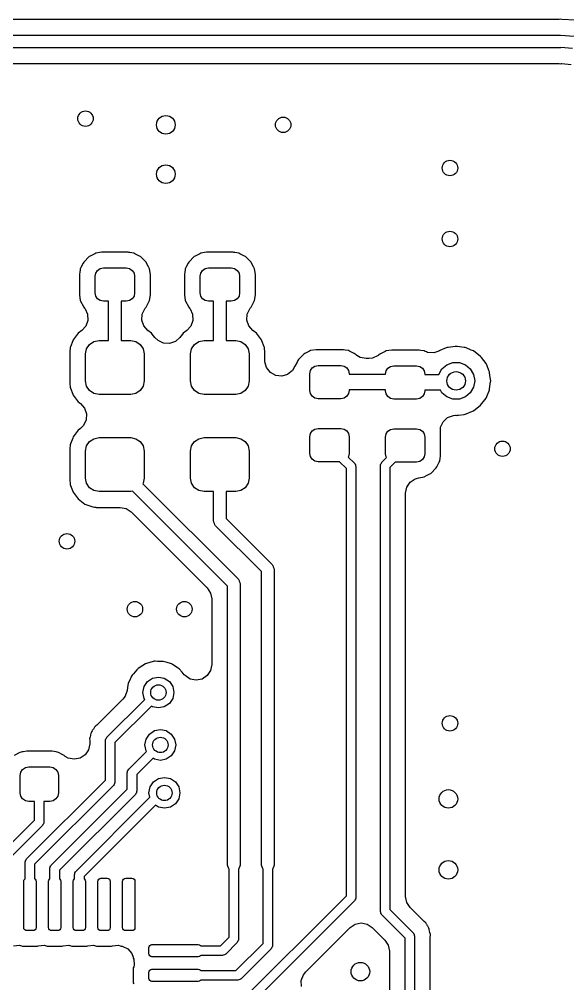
# Model space of a CAD drawing. Extents: x 0.99 to 4.24, y -7.27 to -4.02.
# Drawn here: x 2.269 to 2.618, y -6.406 to -5.791 of the extents above; entities that cross this region are included whole.
import ezdxf

# ---------------------------------------------------------------- set-up
doc = ezdxf.new("R2010")
doc.units = 0
doc.header["$MEASUREMENT"] = 0
doc.layers.add('BLACK', color=7, linetype='CONTINUOUS')

msp = doc.modelspace()

# ---------------------------------------------------------------- linework, layer by layer
at = {"layer": 'BLACK', "linetype": 'CONTINUOUS'}
for p, q in [((2.61178, -5.7911), (2.14419, -5.7911)), ((2.61245, -5.79105), (2.61178, -5.7911)), ((2.6129, -5.79105), (2.61245, -5.79105)), ((2.61367, -5.79092), (2.6129, -5.79105)), ((2.61377, -5.79094), (2.61367, -5.79092)), ((2.6147, -5.791), (2.61377, -5.79094)), ((2.62342, -5.79157), (2.6147, -5.791)), ((2.6147, -5.791), (2.6147, -5.791)), ((2.032, -5.80112), (2.61367, -5.80112)), ((2.61367, -5.80112), (2.62242, -5.80169)), ((2.61367, -5.80912), (2.032, -5.80912)), ((2.614, -5.80901), (2.61367, -5.80912)), ((2.62139, -5.8095), (2.614, -5.80901)), ((2.03388, -5.81914), (2.61178, -5.81914)), ((2.61178, -5.81914), (2.61245, -5.81919)), ((2.61245, -5.81919), (2.6129, -5.81919)), ((2.6129, -5.81919), (2.61367, -5.81931)), ((2.61367, -5.81931), (2.61435, -5.81921)), ((2.61435, -5.81921), (2.61472, -5.81922)), ((2.61472, -5.81922), (2.62055, -5.81968)), ((2.31332, -5.94236), (2.30988, -5.9458)), ((2.31401, -5.942), (2.31332, -5.94236)), ((2.31694, -5.94051), (2.31401, -5.942)), ((2.31401, -5.942), (2.31401, -5.942)), ((2.31764, -5.94016), (2.31694, -5.94051)), ((2.32123, -5.93959), (2.31764, -5.94016)), ((2.32972, -5.93959), (2.32123, -5.93959)), ((2.33782, -5.93959), (2.32972, -5.93959)), ((2.33821, -5.93959), (2.33782, -5.93959)), ((2.3386, -5.93965), (2.33821, -5.93959)), ((2.33936, -5.93977), (2.3386, -5.93965)), ((2.3386, -5.93965), (2.3386, -5.93965)), ((2.34181, -5.94016), (2.33936, -5.93977)), ((2.3425, -5.94051), (2.34181, -5.94016)), ((2.34544, -5.942), (2.3425, -5.94051)), ((2.3425, -5.94051), (2.3425, -5.94051)), ((2.34613, -5.94236), (2.34544, -5.942)), ((2.34544, -5.942), (2.34544, -5.942)), ((2.34957, -5.9458), (2.34613, -5.94236)), ((2.38024, -5.94236), (2.37681, -5.9458)), ((2.38094, -5.942), (2.38024, -5.94236)), ((2.38387, -5.94051), (2.38094, -5.942)), ((2.38094, -5.942), (2.38094, -5.942)), ((2.38457, -5.94016), (2.38387, -5.94051)), ((2.38816, -5.93959), (2.38457, -5.94016)), ((2.39665, -5.93959), (2.38816, -5.93959)), ((2.40475, -5.93959), (2.39665, -5.93959)), ((2.40514, -5.93959), (2.40475, -5.93959)), ((2.40553, -5.93965), (2.40514, -5.93959)), ((2.40629, -5.93977), (2.40553, -5.93965)), ((2.40553, -5.93965), (2.40553, -5.93965)), ((2.40873, -5.94016), (2.40629, -5.93977)), ((2.40943, -5.94051), (2.40873, -5.94016)), ((2.41236, -5.942), (2.40943, -5.94051)), ((2.40943, -5.94051), (2.40943, -5.94051)), ((2.41306, -5.94236), (2.41236, -5.942)), ((2.41236, -5.942), (2.41236, -5.942)), ((2.4165, -5.9458), (2.41306, -5.94236)), ((2.30768, -5.95012), (2.30755, -5.9509)), ((2.30808, -5.94934), (2.30768, -5.95012)), ((2.30952, -5.94649), (2.30808, -5.94934)), ((2.30988, -5.9458), (2.30952, -5.94649)), ((2.30952, -5.94649), (2.30952, -5.94649)), ((2.31868, -5.95116), (2.32041, -5.95001)), ((2.32041, -5.95001), (2.32244, -5.94961)), ((2.32244, -5.94961), (2.33701, -5.94961)), ((2.33701, -5.94961), (2.33904, -5.95001)), ((2.33904, -5.95001), (2.34077, -5.95116)), ((2.34992, -5.94649), (2.34957, -5.9458)), ((2.3511, -5.9488), (2.34992, -5.94649)), ((2.34992, -5.94649), (2.34992, -5.94649)), ((2.35177, -5.95012), (2.3511, -5.9488)), ((2.35234, -5.95371), (2.35177, -5.95012)), ((2.3746, -5.95012), (2.37448, -5.9509)), ((2.37501, -5.94934), (2.3746, -5.95012)), ((2.37645, -5.94649), (2.37501, -5.94934)), ((2.37681, -5.9458), (2.37645, -5.94649)), ((2.37645, -5.94649), (2.37645, -5.94649)), ((2.38561, -5.95116), (2.38734, -5.95001)), ((2.38734, -5.95001), (2.38937, -5.94961)), ((2.38937, -5.94961), (2.40394, -5.94961)), ((2.40394, -5.94961), (2.40597, -5.95001)), ((2.40597, -5.95001), (2.4077, -5.95116)), ((2.41685, -5.94649), (2.4165, -5.9458)), ((2.41803, -5.9488), (2.41685, -5.94649)), ((2.41685, -5.94649), (2.41685, -5.94649)), ((2.4187, -5.95012), (2.41803, -5.9488)), ((2.41927, -5.95371), (2.4187, -5.95012)), ((2.30735, -5.95217), (2.30711, -5.95371)), ((2.30711, -5.95371), (2.30711, -5.96676)), ((2.30755, -5.9509), (2.30735, -5.95217)), ((2.31713, -5.95492), (2.31753, -5.95289)), ((2.31713, -5.96555), (2.31713, -5.95492)), ((2.31753, -5.95289), (2.31868, -5.95116)), ((2.34077, -5.95116), (2.34192, -5.95289)), ((2.34192, -5.95289), (2.34232, -5.95492)), ((2.34232, -5.95492), (2.34232, -5.96555)), ((2.35234, -5.96676), (2.35234, -5.95371)), ((2.37428, -5.95217), (2.37404, -5.95371)), ((2.37404, -5.95371), (2.37404, -5.96676)), ((2.37448, -5.9509), (2.37428, -5.95217)), ((2.38406, -5.95492), (2.38446, -5.95289)), ((2.38406, -5.96555), (2.38406, -5.95492)), ((2.38446, -5.95289), (2.38561, -5.95116)), ((2.4077, -5.95116), (2.40885, -5.95289)), ((2.40885, -5.95289), (2.40925, -5.95492)), ((2.40925, -5.95492), (2.40925, -5.96555)), ((2.41927, -5.96676), (2.41927, -5.95371)), ((2.30711, -5.96676), (2.30768, -5.97035)), ((2.31753, -5.96759), (2.31713, -5.96555)), ((2.31868, -5.96931), (2.31753, -5.96759)), ((2.32041, -5.97046), (2.31868, -5.96931)), ((2.34077, -5.96931), (2.33904, -5.97046)), ((2.34192, -5.96759), (2.34077, -5.96931)), ((2.34232, -5.96555), (2.34192, -5.96759)), ((2.35177, -5.97035), (2.35234, -5.96676)), ((2.37404, -5.96676), (2.3746, -5.97035)), ((2.38446, -5.96759), (2.38406, -5.96555)), ((2.38561, -5.96931), (2.38446, -5.96759)), ((2.38734, -5.97046), (2.38561, -5.96931)), ((2.4077, -5.96931), (2.40597, -5.97046)), ((2.40885, -5.96759), (2.4077, -5.96931)), ((2.40925, -5.96555), (2.40885, -5.96759)), ((2.4187, -5.97035), (2.41927, -5.96676)), ((2.30768, -5.97035), (2.30988, -5.97468)), ((2.30988, -5.97468), (2.31043, -5.97523)), ((2.31043, -5.97523), (2.31071, -5.97562)), ((2.32244, -5.97087), (2.32041, -5.97046)), ((2.32572, -5.97087), (2.32244, -5.97087)), ((2.32572, -5.99587), (2.32572, -5.97087)), ((2.33701, -5.97087), (2.33372, -5.97087)), ((2.33372, -5.97087), (2.33372, -5.99587)), ((2.33904, -5.97046), (2.33701, -5.97087)), ((2.34873, -5.97562), (2.34901, -5.97523)), ((2.34901, -5.97523), (2.34957, -5.97468)), ((2.34957, -5.97468), (2.35177, -5.97035)), ((2.3746, -5.97035), (2.37681, -5.97468)), ((2.37681, -5.97468), (2.37736, -5.97523)), ((2.37736, -5.97523), (2.37764, -5.97562)), ((2.38937, -5.97087), (2.38734, -5.97046)), ((2.39265, -5.97087), (2.38937, -5.97087)), ((2.39265, -5.99587), (2.39265, -5.97087)), ((2.40394, -5.97087), (2.40065, -5.97087)), ((2.40065, -5.97087), (2.40065, -5.99587)), ((2.40597, -5.97046), (2.40394, -5.97087)), ((2.41566, -5.97562), (2.41594, -5.97523)), ((2.41594, -5.97523), (2.4165, -5.97468)), ((2.4165, -5.97468), (2.4187, -5.97035)), ((2.31071, -5.97562), (2.31234, -5.97915)), ((2.31234, -5.97915), (2.31249, -5.98303)), ((2.34693, -5.98288), (2.34714, -5.979)), ((2.34714, -5.979), (2.34873, -5.97562)), ((2.37764, -5.97562), (2.37927, -5.97915)), ((2.37927, -5.97915), (2.37942, -5.98303)), ((2.41386, -5.98288), (2.41407, -5.979)), ((2.41407, -5.979), (2.41566, -5.97562)), ((2.31115, -5.98668), (2.30863, -5.98944)), ((2.31249, -5.98303), (2.31115, -5.98668)), ((2.34822, -5.98655), (2.34693, -5.98288)), ((2.35082, -5.98944), (2.34822, -5.98655)), ((2.37808, -5.98668), (2.37556, -5.98944)), ((2.37942, -5.98303), (2.37808, -5.98668)), ((2.41515, -5.98655), (2.41386, -5.98288)), ((2.41775, -5.98944), (2.41515, -5.98655)), ((2.30633, -5.99117), (2.30312, -5.99544)), ((2.30863, -5.98944), (2.30633, -5.99117)), ((2.35312, -5.99117), (2.35082, -5.98944)), ((2.35355, -5.99174), (2.35312, -5.99117)), ((2.35522, -5.99396), (2.35355, -5.99174)), ((2.35355, -5.99174), (2.35355, -5.99174)), ((2.37283, -5.99174), (2.37116, -5.99396)), ((2.37325, -5.99117), (2.37283, -5.99174)), ((2.37283, -5.99174), (2.37283, -5.99174)), ((2.37556, -5.98944), (2.37325, -5.99117)), ((2.42005, -5.99117), (2.41775, -5.98944)), ((2.42325, -5.99544), (2.42005, -5.99117)), ((2.30147, -5.99985), (2.30125, -6.00044)), ((2.30288, -5.9961), (2.30147, -5.99985)), ((2.30312, -5.99544), (2.30288, -5.9961)), ((2.30288, -5.9961), (2.30288, -5.9961)), ((2.31168, -6.00118), (2.31355, -5.99839)), ((2.31355, -5.99839), (2.31634, -5.99652)), ((2.31634, -5.99652), (2.31964, -5.99587)), ((2.31964, -5.99587), (2.32572, -5.99587)), ((2.33372, -5.99587), (2.33981, -5.99587)), ((2.33981, -5.99587), (2.34311, -5.99652)), ((2.34311, -5.99652), (2.3459, -5.99839)), ((2.3459, -5.99839), (2.34777, -6.00118)), ((2.35722, -5.99596), (2.35522, -5.99396)), ((2.36072, -5.99764), (2.35722, -5.99596)), ((2.3646, -5.99785), (2.36072, -5.99764)), ((2.36827, -5.99656), (2.3646, -5.99785)), ((2.37116, -5.99396), (2.36827, -5.99656)), ((2.37861, -6.00118), (2.38048, -5.99839)), ((2.38048, -5.99839), (2.38327, -5.99652)), ((2.38327, -5.99652), (2.38656, -5.99587)), ((2.38656, -5.99587), (2.39265, -5.99587)), ((2.40065, -5.99587), (2.40674, -5.99587)), ((2.40674, -5.99587), (2.41004, -5.99652)), ((2.41004, -5.99652), (2.41283, -5.99839)), ((2.41283, -5.99839), (2.4147, -6.00118)), ((2.4235, -5.9961), (2.42325, -5.99544)), ((2.42491, -5.99985), (2.4235, -5.9961)), ((2.4235, -5.9961), (2.4235, -5.9961)), ((2.42513, -6.00044), (2.42491, -5.99985)), ((2.42491, -5.99985), (2.42491, -5.99985)), ((2.5466, -5.99972), (2.54219, -6.0003)), ((2.54724, -5.99963), (2.5466, -5.99972)), ((2.54789, -5.99972), (2.54724, -5.99963)), ((2.5523, -6.0003), (2.54789, -5.99972)), ((2.30104, -6.00236), (2.301, -6.00271)), ((2.301, -6.00271), (2.301, -6.02347)), ((2.30118, -6.0011), (2.30104, -6.00236)), ((2.30125, -6.00044), (2.30118, -6.0011)), ((2.31102, -6.00448), (2.31168, -6.00118)), ((2.31102, -6.0217), (2.31102, -6.00448)), ((2.34777, -6.00118), (2.34843, -6.00448)), ((2.34843, -6.00448), (2.34843, -6.0217)), ((2.37795, -6.00448), (2.37861, -6.00118)), ((2.37795, -6.0217), (2.37795, -6.00448)), ((2.4147, -6.00118), (2.41535, -6.00448)), ((2.41535, -6.00448), (2.41535, -6.0217)), ((2.42519, -6.00106), (2.42513, -6.00044)), ((2.4252, -6.0011), (2.42519, -6.00106)), ((2.42519, -6.00106), (2.42519, -6.00106)), ((2.42537, -6.00271), (2.4252, -6.0011)), ((2.42537, -6.00866), (2.42537, -6.00271)), ((2.45013, -6.00457), (2.44669, -6.008)), ((2.45082, -6.00421), (2.45013, -6.00457)), ((2.45376, -6.00272), (2.45082, -6.00421)), ((2.45082, -6.00421), (2.45082, -6.00421)), ((2.45445, -6.00236), (2.45376, -6.00272)), ((2.45805, -6.00179), (2.45445, -6.00236)), ((2.46653, -6.00179), (2.45805, -6.00179)), ((2.47463, -6.00179), (2.46653, -6.00179)), ((2.47503, -6.00179), (2.47463, -6.00179)), ((2.47541, -6.00185), (2.47503, -6.00179)), ((2.47641, -6.00201), (2.47541, -6.00185)), ((2.47541, -6.00185), (2.47541, -6.00185)), ((2.47862, -6.00236), (2.47641, -6.00201)), ((2.47932, -6.00272), (2.47862, -6.00236)), ((2.48225, -6.00421), (2.47932, -6.00272)), ((2.47932, -6.00272), (2.47932, -6.00272)), ((2.48294, -6.00457), (2.48225, -6.00421)), ((2.48225, -6.00421), (2.48225, -6.00421)), ((2.4835, -6.00512), (2.48294, -6.00457)), ((2.48405, -6.00552), (2.4835, -6.00512)), ((2.48609, -6.00666), (2.48405, -6.00552)), ((2.49752, -6.00552), (2.49399, -6.00715)), ((2.4978, -6.00532), (2.49752, -6.00552)), ((2.49835, -6.00476), (2.4978, -6.00532)), ((2.49905, -6.00441), (2.49835, -6.00476)), ((2.50198, -6.00291), (2.49905, -6.00441)), ((2.49905, -6.00441), (2.49905, -6.00441)), ((2.50268, -6.00256), (2.50198, -6.00291)), ((2.50627, -6.00199), (2.50268, -6.00256)), ((2.51476, -6.00199), (2.50627, -6.00199)), ((2.52286, -6.00199), (2.51476, -6.00199)), ((2.52325, -6.00199), (2.52286, -6.00199)), ((2.52364, -6.00205), (2.52325, -6.00199)), ((2.52483, -6.00224), (2.52364, -6.00205)), ((2.52364, -6.00205), (2.52364, -6.00205)), ((2.52684, -6.00256), (2.52483, -6.00224)), ((2.52754, -6.00291), (2.52684, -6.00256)), ((2.52829, -6.00316), (2.52754, -6.00291)), ((2.52907, -6.00345), (2.52829, -6.00315)), ((2.52829, -6.00315), (2.52829, -6.00316)), ((2.53295, -6.0037), (2.52907, -6.00345)), ((2.53623, -6.00259), (2.53295, -6.0037)), ((2.53684, -6.00233), (2.53623, -6.00258)), ((2.53623, -6.00258), (2.53623, -6.00259)), ((2.54094, -6.00063), (2.53684, -6.00233)), ((2.53684, -6.00233), (2.53684, -6.00233)), ((2.54155, -6.00038), (2.54094, -6.00063)), ((2.54094, -6.00063), (2.54094, -6.00063)), ((2.54219, -6.0003), (2.54155, -6.00038)), ((2.54219, -6.0003), (2.54219, -6.0003)), ((2.55294, -6.00038), (2.5523, -6.0003)), ((2.5523, -6.0003), (2.5523, -6.0003)), ((2.55355, -6.00063), (2.55294, -6.00038)), ((2.55681, -6.00199), (2.55355, -6.00063)), ((2.55355, -6.00063), (2.55355, -6.00063)), ((2.55825, -6.00258), (2.55681, -6.00199)), ((2.56281, -6.00608), (2.55825, -6.00258)), ((2.56321, -6.0066), (2.56281, -6.00608)), ((2.4254, -6.00944), (2.42537, -6.00866)), ((2.42646, -6.01318), (2.4254, -6.00944)), ((2.44448, -6.01232), (2.44291, -6.01513)), ((2.44449, -6.01233), (2.44448, -6.01232)), ((2.44582, -6.00972), (2.44449, -6.01233)), ((2.44634, -6.0087), (2.44582, -6.00972)), ((2.44669, -6.008), (2.44634, -6.0087)), ((2.44634, -6.0087), (2.44634, -6.0087)), ((2.45549, -6.01337), (2.45722, -6.01222)), ((2.45722, -6.01222), (2.45925, -6.01181)), ((2.45925, -6.01181), (2.47382, -6.01181)), ((2.47382, -6.01181), (2.47585, -6.01222)), ((2.47585, -6.01222), (2.47758, -6.01337)), ((2.4899, -6.00742), (2.48609, -6.00666)), ((2.49167, -6.00742), (2.4899, -6.00742)), ((2.49399, -6.00715), (2.49167, -6.00742)), ((2.50545, -6.01241), (2.50748, -6.01201)), ((2.50748, -6.01201), (2.52205, -6.01201)), ((2.52205, -6.01201), (2.52408, -6.01241)), ((2.5382, -6.01406), (2.54134, -6.01142)), ((2.54134, -6.01142), (2.54519, -6.01002)), ((2.54519, -6.01002), (2.5493, -6.01002)), ((2.5493, -6.01002), (2.55315, -6.01142)), ((2.55315, -6.01142), (2.55629, -6.01406)), ((2.56335, -6.00678), (2.56321, -6.0066)), ((2.56631, -6.01064), (2.56335, -6.00678)), ((2.56692, -6.01212), (2.56631, -6.01064)), ((2.56817, -6.01513), (2.56692, -6.01212)), ((2.42887, -6.01623), (2.42646, -6.01318)), ((2.43226, -6.01813), (2.42887, -6.01623)), ((2.43612, -6.01859), (2.43226, -6.01813)), ((2.43986, -6.01753), (2.43612, -6.01859)), ((2.44291, -6.01513), (2.43986, -6.01753)), ((2.45394, -6.01713), (2.45434, -6.01509)), ((2.45394, -6.02776), (2.45394, -6.01713)), ((2.45434, -6.01509), (2.45549, -6.01337)), ((2.47758, -6.01337), (2.47873, -6.01509)), ((2.47873, -6.01509), (2.47913, -6.01713)), ((2.47913, -6.01713), (2.47913, -6.01744)), ((2.47913, -6.01744), (2.50217, -6.01744)), ((2.50217, -6.01732), (2.50257, -6.01529)), ((2.50217, -6.01744), (2.50217, -6.01732)), ((2.50257, -6.01529), (2.50372, -6.01356)), ((2.50372, -6.01356), (2.50545, -6.01241)), ((2.52408, -6.01241), (2.52581, -6.01356)), ((2.52581, -6.01356), (2.52696, -6.01529)), ((2.52696, -6.01529), (2.52736, -6.01732)), ((2.52736, -6.01732), (2.52736, -6.01764)), ((2.52736, -6.01764), (2.53614, -6.01764)), ((2.53614, -6.01764), (2.53615, -6.01761)), ((2.53615, -6.01761), (2.5382, -6.01406)), ((2.55629, -6.01406), (2.55834, -6.01761)), ((2.55834, -6.01761), (2.55906, -6.02165)), ((2.56851, -6.01595), (2.56817, -6.01513)), ((2.5686, -6.0166), (2.56851, -6.01595)), ((2.56897, -6.01943), (2.5686, -6.0166)), ((2.5686, -6.0166), (2.5686, -6.0166)), ((2.301, -6.02347), (2.30125, -6.02574)), ((2.31168, -6.025), (2.31102, -6.0217)), ((2.34843, -6.0217), (2.34777, -6.025)), ((2.37861, -6.025), (2.37795, -6.0217)), ((2.41535, -6.0217), (2.4147, -6.025)), ((2.55906, -6.02165), (2.55834, -6.02569)), ((2.56861, -6.02662), (2.56918, -6.0223)), ((2.56926, -6.02165), (2.56897, -6.01943)), ((2.56918, -6.0223), (2.56926, -6.02165)), ((2.30125, -6.02574), (2.30147, -6.02633)), ((2.30147, -6.02633), (2.30147, -6.02633)), ((2.30147, -6.02633), (2.30288, -6.03008)), ((2.30288, -6.03008), (2.30312, -6.03074)), ((2.30312, -6.03074), (2.30633, -6.03501)), ((2.31355, -6.02779), (2.31168, -6.025)), ((2.31634, -6.02966), (2.31355, -6.02779)), ((2.31964, -6.03031), (2.31634, -6.02966)), ((2.33981, -6.03031), (2.31964, -6.03031)), ((2.34311, -6.02966), (2.33981, -6.03031)), ((2.3459, -6.02779), (2.34311, -6.02966)), ((2.34777, -6.025), (2.3459, -6.02779)), ((2.38048, -6.02779), (2.37861, -6.025)), ((2.38327, -6.02966), (2.38048, -6.02779)), ((2.38656, -6.03031), (2.38327, -6.02966)), ((2.40674, -6.03031), (2.38656, -6.03031)), ((2.41004, -6.02966), (2.40674, -6.03031)), ((2.41283, -6.02779), (2.41004, -6.02966)), ((2.4147, -6.025), (2.41283, -6.02779)), ((2.45434, -6.02979), (2.45394, -6.02776)), ((2.45549, -6.03151), (2.45434, -6.02979)), ((2.47873, -6.02979), (2.47758, -6.03151)), ((2.47913, -6.02776), (2.47873, -6.02979)), ((2.50217, -6.02744), (2.47913, -6.02744)), ((2.47913, -6.02744), (2.47913, -6.02776)), ((2.50217, -6.02795), (2.50217, -6.02744)), ((2.50257, -6.02999), (2.50217, -6.02795)), ((2.50372, -6.03171), (2.50257, -6.02999)), ((2.52696, -6.02999), (2.52581, -6.03171)), ((2.52736, -6.02795), (2.52696, -6.02999)), ((2.53727, -6.02764), (2.52736, -6.02764)), ((2.52736, -6.02764), (2.52736, -6.02795)), ((2.5382, -6.02925), (2.53727, -6.02764)), ((2.54134, -6.03188), (2.5382, -6.02925)), ((2.55629, -6.02925), (2.55315, -6.03188)), ((2.55834, -6.02569), (2.55629, -6.02925)), ((2.56631, -6.03266), (2.56722, -6.03047)), ((2.56722, -6.03047), (2.56826, -6.02796)), ((2.56826, -6.02796), (2.56851, -6.02735)), ((2.56826, -6.02796), (2.56826, -6.02796)), ((2.56851, -6.02735), (2.56861, -6.02662)), ((2.30633, -6.03501), (2.30689, -6.03544)), ((2.30689, -6.03544), (2.30781, -6.03612)), ((2.30781, -6.03612), (2.3104, -6.03902)), ((2.45722, -6.03267), (2.45549, -6.03151)), ((2.45925, -6.03307), (2.45722, -6.03267)), ((2.47382, -6.03307), (2.45925, -6.03307)), ((2.47585, -6.03267), (2.47382, -6.03307)), ((2.47758, -6.03151), (2.47585, -6.03267)), ((2.50545, -6.03286), (2.50372, -6.03171)), ((2.50748, -6.03327), (2.50545, -6.03286)), ((2.52205, -6.03327), (2.50748, -6.03327)), ((2.52408, -6.03286), (2.52205, -6.03327)), ((2.52581, -6.03171), (2.52408, -6.03286)), ((2.54519, -6.03329), (2.54134, -6.03188)), ((2.5493, -6.03329), (2.54519, -6.03329)), ((2.55315, -6.03188), (2.5493, -6.03329)), ((2.56281, -6.03722), (2.56631, -6.03266)), ((2.3104, -6.03902), (2.31169, -6.04268)), ((2.31169, -6.04268), (2.31148, -6.04656)), ((2.54868, -6.04348), (2.5523, -6.04301)), ((2.5523, -6.04301), (2.55294, -6.04292)), ((2.5523, -6.04301), (2.5523, -6.04301)), ((2.55294, -6.04292), (2.55355, -6.04267)), ((2.55355, -6.04267), (2.55765, -6.04097)), ((2.55355, -6.04267), (2.55355, -6.04267)), ((2.55765, -6.04097), (2.55825, -6.04072)), ((2.55825, -6.04072), (2.56281, -6.03722)), ((2.31148, -6.04656), (2.3098, -6.05007)), ((2.53735, -6.05122), (2.53898, -6.04769)), ((2.53898, -6.04769), (2.54183, -6.04506)), ((2.54183, -6.04506), (2.54548, -6.04371)), ((2.54548, -6.04371), (2.54676, -6.04361)), ((2.54676, -6.04361), (2.54724, -6.04367)), ((2.54724, -6.04367), (2.54789, -6.04359)), ((2.54789, -6.04359), (2.54797, -6.04358)), ((2.54797, -6.04358), (2.54868, -6.04348)), ((2.30633, -6.05318), (2.30312, -6.05745)), ((2.30781, -6.05207), (2.30633, -6.05318)), ((2.3098, -6.05007), (2.30781, -6.05207)), ((2.45394, -6.05728), (2.45434, -6.05525)), ((2.45434, -6.05525), (2.45549, -6.05353)), ((2.45549, -6.05353), (2.45722, -6.05237)), ((2.45722, -6.05237), (2.45925, -6.05197)), ((2.45925, -6.05197), (2.47382, -6.05197)), ((2.47382, -6.05197), (2.47585, -6.05237)), ((2.47585, -6.05237), (2.47758, -6.05353)), ((2.47758, -6.05353), (2.47873, -6.05525)), ((2.47873, -6.05525), (2.47913, -6.05728)), ((2.50217, -6.05748), (2.50257, -6.05545)), ((2.50257, -6.05545), (2.50372, -6.05372)), ((2.50372, -6.05372), (2.50545, -6.05257)), ((2.50545, -6.05257), (2.50748, -6.05217)), ((2.50748, -6.05217), (2.52205, -6.05217)), ((2.52205, -6.05217), (2.52408, -6.05257)), ((2.52408, -6.05257), (2.52581, -6.05372)), ((2.52581, -6.05372), (2.52696, -6.05545)), ((2.52696, -6.05545), (2.52736, -6.05748)), ((2.5372, -6.05511), (2.53735, -6.05122)), ((2.53732, -6.05589), (2.5372, -6.05511)), ((2.30288, -6.05811), (2.30147, -6.06186)), ((2.30312, -6.05745), (2.30288, -6.05811)), ((2.30288, -6.05811), (2.30288, -6.05811)), ((2.31168, -6.06319), (2.31355, -6.0604)), ((2.31355, -6.0604), (2.31634, -6.05853)), ((2.31634, -6.05853), (2.31964, -6.05787)), ((2.31964, -6.05787), (2.33981, -6.05787)), ((2.33981, -6.05787), (2.34311, -6.05853)), ((2.34311, -6.05853), (2.3459, -6.0604)), ((2.3459, -6.0604), (2.34777, -6.06319)), ((2.37861, -6.06319), (2.38048, -6.0604)), ((2.38048, -6.0604), (2.38327, -6.05853)), ((2.38327, -6.05853), (2.38656, -6.05787)), ((2.38656, -6.05787), (2.40674, -6.05787)), ((2.40674, -6.05787), (2.41004, -6.05853)), ((2.41004, -6.05853), (2.41283, -6.0604)), ((2.41283, -6.0604), (2.4147, -6.06319)), ((2.45394, -6.06791), (2.45394, -6.05728)), ((2.47913, -6.05728), (2.47913, -6.06791)), ((2.50217, -6.06811), (2.50217, -6.05748)), ((2.52736, -6.05748), (2.52736, -6.06811)), ((2.53738, -6.05627), (2.53732, -6.05589)), ((2.53732, -6.05589), (2.53732, -6.05589)), ((2.53738, -6.06932), (2.53738, -6.05627)), ((2.30104, -6.06436), (2.301, -6.06472)), ((2.301, -6.06472), (2.301, -6.08547)), ((2.30118, -6.06306), (2.30104, -6.06436)), ((2.30125, -6.06244), (2.30118, -6.06306)), ((2.30118, -6.06306), (2.30118, -6.06306)), ((2.30147, -6.06186), (2.30125, -6.06244)), ((2.31102, -6.06649), (2.31168, -6.06319)), ((2.31102, -6.08371), (2.31102, -6.06649)), ((2.34777, -6.06319), (2.34843, -6.06649)), ((2.34843, -6.06649), (2.34843, -6.08371)), ((2.37795, -6.06649), (2.37861, -6.06319)), ((2.37795, -6.08371), (2.37795, -6.06649)), ((2.4147, -6.06319), (2.41535, -6.06649)), ((2.41535, -6.06649), (2.41535, -6.08371)), ((2.45434, -6.06995), (2.45394, -6.06791)), ((2.45549, -6.07167), (2.45434, -6.06995)), ((2.45722, -6.07282), (2.45549, -6.07167)), ((2.45925, -6.07323), (2.45722, -6.07282)), ((2.47292, -6.07323), (2.45925, -6.07323)), ((2.47731, -6.07762), (2.47292, -6.07323)), ((2.47873, -6.06995), (2.47849, -6.07031)), ((2.47849, -6.07031), (2.48244, -6.07426)), ((2.47913, -6.06791), (2.47873, -6.06995)), ((2.49957, -6.07406), (2.49985, -6.07347)), ((2.49985, -6.07347), (2.50281, -6.07051)), ((2.50257, -6.07014), (2.50217, -6.06811)), ((2.50281, -6.07051), (2.50257, -6.07014)), ((2.50838, -6.07343), (2.50497, -6.07683)), ((2.52205, -6.07343), (2.50838, -6.07343)), ((2.52408, -6.07302), (2.52205, -6.07343)), ((2.52581, -6.07187), (2.52408, -6.07302)), ((2.52696, -6.07014), (2.52581, -6.07187)), ((2.52736, -6.06811), (2.52696, -6.07014)), ((2.53496, -6.07654), (2.53646, -6.07361)), ((2.53646, -6.07361), (2.53681, -6.07291)), ((2.53646, -6.07361), (2.53646, -6.07361)), ((2.53681, -6.07291), (2.53711, -6.07103)), ((2.53711, -6.07103), (2.53732, -6.0697)), ((2.53732, -6.0697), (2.53738, -6.06932)), ((2.53732, -6.0697), (2.53732, -6.0697)), ((2.47731, -6.35014), (2.47731, -6.07762)), ((2.48244, -6.07426), (2.48254, -6.07441)), ((2.48254, -6.07441), (2.48261, -6.07445)), ((2.48261, -6.07445), (2.48266, -6.07457)), ((2.48266, -6.07457), (2.48303, -6.07511)), ((2.48303, -6.07511), (2.48309, -6.07576)), ((2.48309, -6.07576), (2.48331, -6.07638)), ((2.48331, -6.07638), (2.48331, -6.35138)), ((2.49897, -6.07559), (2.499, -6.07541)), ((2.49897, -6.36024), (2.49897, -6.07559)), ((2.49898, -6.07533), (2.49904, -6.07521)), ((2.499, -6.07541), (2.49898, -6.07533)), ((2.49904, -6.07521), (2.49915, -6.07456)), ((2.49915, -6.07456), (2.49957, -6.07406)), ((2.50497, -6.07683), (2.50497, -6.35899)), ((2.53117, -6.08067), (2.53461, -6.07724)), ((2.53461, -6.07724), (2.53496, -6.07654)), ((2.53496, -6.07654), (2.53496, -6.07654)), ((2.301, -6.08547), (2.30113, -6.08661)), ((2.31168, -6.08701), (2.31102, -6.08371)), ((2.34843, -6.08371), (2.34777, -6.08701)), ((2.37861, -6.08701), (2.37795, -6.08371)), ((2.41535, -6.08371), (2.4147, -6.08701)), ((2.51575, -6.08945), (2.51791, -6.08622)), ((2.51791, -6.08622), (2.52114, -6.08406)), ((2.52114, -6.08406), (2.52339, -6.08342)), ((2.52339, -6.08342), (2.52684, -6.08288)), ((2.52684, -6.08288), (2.52839, -6.08209)), ((2.52839, -6.08209), (2.53047, -6.08103)), ((2.53047, -6.08103), (2.53117, -6.08067)), ((2.53047, -6.08103), (2.53047, -6.08103)), ((2.30113, -6.08661), (2.30116, -6.0869)), ((2.30116, -6.0869), (2.30125, -6.08775)), ((2.30125, -6.08775), (2.30147, -6.08834)), ((2.30147, -6.08834), (2.30147, -6.08834)), ((2.30147, -6.08834), (2.3027, -6.09161)), ((2.3027, -6.09161), (2.30312, -6.09275)), ((2.31355, -6.0898), (2.31168, -6.08701)), ((2.31634, -6.09167), (2.31355, -6.0898)), ((2.31964, -6.09232), (2.31634, -6.09167)), ((2.33981, -6.09232), (2.31964, -6.09232)), ((2.34105, -6.09208), (2.33981, -6.09232)), ((2.40151, -6.15254), (2.34105, -6.09208)), ((2.34777, -6.08701), (2.34758, -6.08729)), ((2.34758, -6.08729), (2.40834, -6.14806)), ((2.38048, -6.0898), (2.37861, -6.08701)), ((2.38327, -6.09167), (2.38048, -6.0898)), ((2.38656, -6.09232), (2.38327, -6.09167)), ((2.39265, -6.09232), (2.38656, -6.09232)), ((2.39265, -6.11122), (2.39265, -6.09232)), ((2.40674, -6.09232), (2.40065, -6.09232)), ((2.40065, -6.09232), (2.40065, -6.10956)), ((2.41004, -6.09167), (2.40674, -6.09232)), ((2.41283, -6.0898), (2.41004, -6.09167)), ((2.4147, -6.08701), (2.41283, -6.0898)), ((2.51499, -6.09326), (2.51575, -6.08945)), ((2.30312, -6.09275), (2.30633, -6.09702)), ((2.30633, -6.09702), (2.3106, -6.10022)), ((2.51499, -6.35072), (2.51499, -6.09326)), ((2.3106, -6.10022), (2.31126, -6.10047)), ((2.31126, -6.10047), (2.31126, -6.10047)), ((2.31126, -6.10047), (2.31501, -6.10188)), ((2.31501, -6.10188), (2.31501, -6.10188)), ((2.31501, -6.10188), (2.31559, -6.1021)), ((2.31559, -6.1021), (2.31667, -6.10221)), ((2.31667, -6.10221), (2.3176, -6.10231)), ((2.3176, -6.10231), (2.3176, -6.10231)), ((2.3176, -6.10231), (2.31787, -6.10234)), ((2.31787, -6.10234), (2.31905, -6.10234)), ((2.31905, -6.10234), (2.33302, -6.10234)), ((2.33302, -6.10234), (2.33683, -6.1031)), ((2.33683, -6.1031), (2.34006, -6.10526)), ((2.34006, -6.10526), (2.38857, -6.15378)), ((2.40065, -6.10956), (2.42999, -6.1389)), ((2.39275, -6.11153), (2.39265, -6.11122)), ((2.3927, -6.11185), (2.39275, -6.11153)), ((2.39313, -6.11268), (2.3927, -6.11185)), ((2.39342, -6.11357), (2.39313, -6.11268)), ((2.39368, -6.11376), (2.39342, -6.11357)), ((2.39383, -6.11405), (2.39368, -6.11376)), ((2.42317, -6.14339), (2.39383, -6.11405)), ((2.42999, -6.1389), (2.43014, -6.13919)), ((2.43014, -6.13919), (2.4304, -6.13938)), ((2.4304, -6.13938), (2.43069, -6.14027)), ((2.43069, -6.14027), (2.43112, -6.14111)), ((2.43112, -6.14111), (2.43107, -6.14143)), ((2.43107, -6.14143), (2.43117, -6.14173)), ((2.42317, -6.33071), (2.42317, -6.14339)), ((2.43117, -6.14173), (2.43117, -6.33071)), ((2.38857, -6.15378), (2.39073, -6.15701)), ((2.40151, -6.33071), (2.40151, -6.15254)), ((2.40834, -6.14806), (2.40849, -6.14834)), ((2.40849, -6.14834), (2.40875, -6.14853)), ((2.40875, -6.14853), (2.40904, -6.14943)), ((2.40904, -6.14943), (2.40946, -6.15026)), ((2.40946, -6.15026), (2.40941, -6.15058)), ((2.40941, -6.15058), (2.40951, -6.15089)), ((2.40951, -6.15089), (2.40951, -6.33071)), ((2.39073, -6.15701), (2.39149, -6.16082)), ((2.39149, -6.16082), (2.39149, -6.2027)), ((2.34929, -6.20216), (2.34447, -6.20519)), ((2.34997, -6.20196), (2.34929, -6.20216)), ((2.35407, -6.20079), (2.34997, -6.20196)), ((2.34997, -6.20196), (2.34997, -6.20196)), ((2.35476, -6.20059), (2.35407, -6.20079)), ((2.35407, -6.20079), (2.35407, -6.20079)), ((2.35547, -6.2006), (2.35476, -6.20059)), ((2.35698, -6.20061), (2.35547, -6.2006)), ((2.36045, -6.20063), (2.35698, -6.20061)), ((2.36302, -6.2014), (2.36045, -6.20063)), ((2.36522, -6.20205), (2.36302, -6.2014)), ((2.3659, -6.20226), (2.36522, -6.20205)), ((2.36522, -6.20205), (2.36522, -6.20205)), ((2.36649, -6.20264), (2.3659, -6.20226)), ((2.37008, -6.20497), (2.36649, -6.20264)), ((2.39149, -6.2027), (2.39073, -6.20651)), ((2.34156, -6.20849), (2.34071, -6.20946)), ((2.3437, -6.20607), (2.34156, -6.20849)), ((2.34447, -6.20519), (2.3437, -6.20607)), ((2.37067, -6.20535), (2.37008, -6.20497)), ((2.37008, -6.20497), (2.37008, -6.20497)), ((2.37257, -6.20755), (2.37067, -6.20535)), ((2.37399, -6.2092), (2.37257, -6.20755)), ((2.37449, -6.20974), (2.37399, -6.2092)), ((2.39073, -6.20651), (2.38857, -6.20974)), ((2.33829, -6.21461), (2.33787, -6.2173)), ((2.33921, -6.21266), (2.33829, -6.21461)), ((2.34041, -6.2101), (2.33921, -6.21266)), ((2.34071, -6.20946), (2.34041, -6.2101)), ((2.34041, -6.2101), (2.34041, -6.2101)), ((2.34839, -6.21671), (2.35052, -6.21351)), ((2.35052, -6.21351), (2.35371, -6.21138)), ((2.35371, -6.21138), (2.35748, -6.21063)), ((2.35748, -6.21063), (2.36125, -6.21138)), ((2.36125, -6.21138), (2.36444, -6.21351)), ((2.36444, -6.21351), (2.36657, -6.21671)), ((2.37772, -6.2119), (2.37449, -6.20974)), ((2.38153, -6.21266), (2.37772, -6.2119)), ((2.38534, -6.2119), (2.38153, -6.21266)), ((2.38857, -6.20974), (2.38534, -6.2119)), ((2.33757, -6.21926), (2.33623, -6.22291)), ((2.33787, -6.2173), (2.33757, -6.21926)), ((2.34764, -6.22047), (2.34839, -6.21671)), ((2.34839, -6.22424), (2.34764, -6.22047)), ((2.36657, -6.21671), (2.36732, -6.22047)), ((2.36732, -6.22047), (2.36657, -6.22424)), ((2.33477, -6.22477), (2.31828, -6.24127)), ((2.32465, -6.24906), (2.34882, -6.22489)), ((2.33623, -6.22291), (2.33477, -6.22477)), ((2.34882, -6.22489), (2.34839, -6.22424)), ((2.36444, -6.22743), (2.36125, -6.22957)), ((2.36657, -6.22424), (2.36444, -6.22743)), ((2.35306, -6.22913), (2.32977, -6.25242)), ((2.35371, -6.22957), (2.35306, -6.22913)), ((2.35748, -6.23031), (2.35371, -6.22957)), ((2.36125, -6.22957), (2.35748, -6.23031)), ((2.31464, -6.24616), (2.31435, -6.24666)), ((2.31479, -6.24559), (2.31464, -6.24616)), ((2.31529, -6.24488), (2.31479, -6.24559)), ((2.31553, -6.24453), (2.31529, -6.24488)), ((2.31529, -6.24488), (2.31529, -6.24488)), ((2.316, -6.2438), (2.31553, -6.24453)), ((2.31664, -6.24268), (2.316, -6.2438)), ((2.31763, -6.24185), (2.31664, -6.24268)), ((2.31828, -6.24127), (2.31763, -6.24185)), ((2.35177, -6.24698), (2.35496, -6.24484)), ((2.35496, -6.24484), (2.35873, -6.24409)), ((2.35873, -6.24409), (2.3625, -6.24484)), ((2.3625, -6.24484), (2.36569, -6.24698)), ((2.31394, -6.24878), (2.3136, -6.25003)), ((2.3136, -6.25003), (2.31368, -6.2509)), ((2.31368, -6.2509), (2.31371, -6.25132)), ((2.31371, -6.25132), (2.31375, -6.25218)), ((2.31375, -6.25218), (2.31375, -6.25316)), ((2.31412, -6.24793), (2.31394, -6.24878)), ((2.3142, -6.24752), (2.31412, -6.24793)), ((2.31435, -6.24666), (2.3142, -6.24752)), ((2.32377, -6.25118), (2.3238, -6.251)), ((2.32377, -6.27639), (2.32377, -6.25118)), ((2.32378, -6.25092), (2.32384, -6.2508)), ((2.3238, -6.251), (2.32378, -6.25092)), ((2.32384, -6.2508), (2.32395, -6.25016)), ((2.32395, -6.25016), (2.32437, -6.24965)), ((2.32437, -6.24965), (2.32465, -6.24906)), ((2.34889, -6.25394), (2.34964, -6.25017)), ((2.34964, -6.25017), (2.35177, -6.24698)), ((2.36569, -6.24698), (2.36782, -6.25017)), ((2.36782, -6.25017), (2.36857, -6.25394)), ((2.26994, -6.25847), (2.26925, -6.25883)), ((2.27072, -6.25835), (2.26994, -6.25847)), ((2.27117, -6.25828), (2.27072, -6.25835)), ((2.27072, -6.25835), (2.27072, -6.25835)), ((2.27358, -6.25789), (2.27117, -6.25828)), ((2.28149, -6.25789), (2.27358, -6.25789)), ((2.28902, -6.25789), (2.28149, -6.25789)), ((2.28941, -6.25789), (2.28902, -6.25789)), ((2.2898, -6.25795), (2.28941, -6.25789)), ((2.29227, -6.25835), (2.2898, -6.25795)), ((2.2898, -6.25795), (2.2898, -6.25795)), ((2.29305, -6.25847), (2.29227, -6.25835)), ((2.29375, -6.25883), (2.29305, -6.25847)), ((2.31299, -6.25698), (2.31083, -6.26021)), ((2.31375, -6.25316), (2.31299, -6.25698)), ((2.32977, -6.25242), (2.32977, -6.27764)), ((2.33852, -6.26944), (2.34989, -6.25808)), ((2.34964, -6.2577), (2.34889, -6.25394)), ((2.34989, -6.25808), (2.34964, -6.2577)), ((2.36782, -6.2577), (2.36569, -6.2609)), ((2.36857, -6.25394), (2.36782, -6.2577)), ((2.26925, -6.25883), (2.26556, -6.2607)), ((2.26925, -6.25883), (2.26925, -6.25883)), ((2.29606, -6.26), (2.29375, -6.25883)), ((2.29375, -6.25883), (2.29375, -6.25883)), ((2.29743, -6.2607), (2.29606, -6.26)), ((2.29797, -6.26124), (2.29743, -6.2607)), ((2.29998, -6.26237), (2.29797, -6.26124)), ((2.30379, -6.26312), (2.29998, -6.26237)), ((2.3076, -6.26237), (2.30379, -6.26312)), ((2.31083, -6.26021), (2.3076, -6.26237)), ((2.35404, -6.26241), (2.34365, -6.2728)), ((2.35496, -6.26303), (2.35404, -6.26241)), ((2.35873, -6.26378), (2.35496, -6.26303)), ((2.3625, -6.26303), (2.35873, -6.26378)), ((2.36569, -6.2609), (2.3625, -6.26303)), ((2.26971, -6.27132), (2.27091, -6.26953)), ((2.27091, -6.26953), (2.27269, -6.26833)), ((2.27269, -6.26833), (2.2748, -6.26791)), ((2.2748, -6.26791), (2.28819, -6.26791)), ((2.28819, -6.26791), (2.2903, -6.26833)), ((2.2903, -6.26833), (2.29209, -6.26953)), ((2.29209, -6.26953), (2.29328, -6.27132)), ((2.33771, -6.27118), (2.33783, -6.27053)), ((2.33783, -6.27053), (2.33825, -6.27003)), ((2.33825, -6.27003), (2.33852, -6.26944)), ((2.26929, -6.27343), (2.26971, -6.27132)), ((2.26929, -6.28445), (2.26929, -6.27343)), ((2.27347, -6.3267), (2.32377, -6.27639)), ((2.29328, -6.27132), (2.2937, -6.27343)), ((2.2937, -6.27343), (2.2937, -6.28445)), ((2.33765, -6.27156), (2.33768, -6.27138)), ((2.33765, -6.28214), (2.33765, -6.27156)), ((2.33766, -6.2713), (2.33771, -6.27118)), ((2.33768, -6.27138), (2.33766, -6.2713)), ((2.34365, -6.2728), (2.34365, -6.28338)), ((2.35435, -6.2776), (2.35754, -6.27546)), ((2.35754, -6.27546), (2.36131, -6.27471)), ((2.36131, -6.27471), (2.36508, -6.27546)), ((2.36508, -6.27546), (2.36827, -6.2776)), ((2.32889, -6.27976), (2.27859, -6.33006)), ((2.28922, -6.33057), (2.33765, -6.28214)), ((2.32917, -6.27916), (2.32889, -6.27976)), ((2.32959, -6.27866), (2.32917, -6.27916)), ((2.3297, -6.27802), (2.32959, -6.27866)), ((2.32976, -6.2779), (2.3297, -6.27802)), ((2.32977, -6.27764), (2.32974, -6.27782)), ((2.32974, -6.27782), (2.32976, -6.2779)), ((2.35147, -6.28456), (2.35222, -6.28079)), ((2.35222, -6.28079), (2.35435, -6.2776)), ((2.36827, -6.2776), (2.3704, -6.28079)), ((2.3704, -6.28079), (2.37115, -6.28456)), ((2.26971, -6.28656), (2.26929, -6.28445)), ((2.27091, -6.28835), (2.26971, -6.28656)), ((2.27269, -6.28954), (2.27091, -6.28835)), ((2.29209, -6.28835), (2.2903, -6.28954)), ((2.29328, -6.28656), (2.29209, -6.28835)), ((2.2937, -6.28445), (2.29328, -6.28656)), ((2.34277, -6.2855), (2.29434, -6.33393)), ((2.30497, -6.33444), (2.35203, -6.28738)), ((2.34304, -6.28491), (2.34277, -6.2855)), ((2.34346, -6.28441), (2.34304, -6.28491)), ((2.34358, -6.28376), (2.34346, -6.28441)), ((2.34363, -6.28364), (2.34358, -6.28376)), ((2.34365, -6.28338), (2.34361, -6.28357)), ((2.34361, -6.28357), (2.34363, -6.28364)), ((2.35203, -6.28738), (2.35147, -6.28456)), ((2.3704, -6.28832), (2.36827, -6.29152)), ((2.37115, -6.28456), (2.3704, -6.28832)), ((2.2748, -6.28996), (2.27269, -6.28954)), ((2.2785, -6.28996), (2.2748, -6.28996)), ((2.2785, -6.30205), (2.2785, -6.28996)), ((2.28819, -6.28996), (2.2845, -6.28996)), ((2.2845, -6.28996), (2.2845, -6.30329)), ((2.2903, -6.28954), (2.28819, -6.28996)), ((2.35556, -6.29233), (2.31009, -6.3378)), ((2.35754, -6.29365), (2.35556, -6.29233)), ((2.36131, -6.2944), (2.35754, -6.29365)), ((2.36508, -6.29365), (2.36131, -6.2944)), ((2.36827, -6.29152), (2.36508, -6.29365)), ((2.25772, -6.32282), (2.2785, -6.30205)), ((2.28362, -6.30541), (2.26284, -6.32619)), ((2.28389, -6.30482), (2.28362, -6.30541)), ((2.28432, -6.30432), (2.28389, -6.30482)), ((2.28443, -6.30367), (2.28432, -6.30432)), ((2.28448, -6.30355), (2.28443, -6.30367)), ((2.2845, -6.30329), (2.28446, -6.30347)), ((2.28446, -6.30347), (2.28448, -6.30355)), ((2.27259, -6.32882), (2.27262, -6.32863)), ((2.27259, -6.33931), (2.27259, -6.32882)), ((2.2726, -6.32856), (2.27266, -6.32844)), ((2.27262, -6.32863), (2.2726, -6.32856)), ((2.27266, -6.32844), (2.27277, -6.32779)), ((2.27277, -6.32779), (2.27319, -6.32729)), ((2.27319, -6.32729), (2.27347, -6.3267)), ((2.27859, -6.33006), (2.27859, -6.33931)), ((2.28835, -6.33243), (2.28841, -6.33231)), ((2.28841, -6.33231), (2.28852, -6.33166)), ((2.28852, -6.33166), (2.28894, -6.33116)), ((2.28894, -6.33116), (2.28922, -6.33057)), ((2.40228, -6.33306), (2.40151, -6.33071)), ((2.40951, -6.33071), (2.40875, -6.33306)), ((2.42393, -6.33306), (2.42317, -6.33071)), ((2.43117, -6.33071), (2.4304, -6.33306)), ((2.28834, -6.33269), (2.28837, -6.33251)), ((2.28834, -6.33931), (2.28834, -6.33269)), ((2.28837, -6.33251), (2.28835, -6.33243)), ((2.29434, -6.33393), (2.29434, -6.33931)), ((2.30409, -6.33656), (2.30412, -6.33638)), ((2.30409, -6.33931), (2.30409, -6.33656)), ((2.3041, -6.3363), (2.30415, -6.33618)), ((2.30412, -6.33638), (2.3041, -6.3363)), ((2.30415, -6.33618), (2.30427, -6.33554)), ((2.30427, -6.33554), (2.30469, -6.33503)), ((2.30469, -6.33503), (2.30497, -6.33444)), ((2.31009, -6.3378), (2.31009, -6.33931)), ((2.40251, -6.33323), (2.40228, -6.33306)), ((2.40251, -6.37671), (2.40251, -6.33323)), ((2.40875, -6.33306), (2.40851, -6.33323)), ((2.40851, -6.33323), (2.40851, -6.37795)), ((2.42417, -6.33323), (2.42393, -6.33306)), ((2.42417, -6.38065), (2.42417, -6.33323)), ((2.4304, -6.33306), (2.43017, -6.33323)), ((2.43017, -6.33323), (2.43017, -6.38189)), ((2.27165, -6.34094), (2.2718, -6.34019)), ((2.27165, -6.37047), (2.27165, -6.34094)), ((2.2718, -6.34019), (2.27223, -6.33955)), ((2.27223, -6.33955), (2.27259, -6.33931)), ((2.27859, -6.33931), (2.27895, -6.33955)), ((2.27895, -6.33955), (2.27938, -6.34019)), ((2.27938, -6.34019), (2.27953, -6.34094)), ((2.27953, -6.34094), (2.27953, -6.37047)), ((2.2874, -6.34094), (2.28755, -6.34019)), ((2.2874, -6.37047), (2.2874, -6.34094)), ((2.28755, -6.34019), (2.28798, -6.33955)), ((2.28798, -6.33955), (2.28834, -6.33931)), ((2.29434, -6.33931), (2.2947, -6.33955)), ((2.2947, -6.33955), (2.29513, -6.34019)), ((2.29513, -6.34019), (2.29528, -6.34094)), ((2.29528, -6.34094), (2.29528, -6.37047)), ((2.30315, -6.34094), (2.3033, -6.34019)), ((2.30315, -6.37047), (2.30315, -6.34094)), ((2.3033, -6.34019), (2.30373, -6.33955)), ((2.30373, -6.33955), (2.30409, -6.33931)), ((2.31009, -6.33931), (2.31045, -6.33955)), ((2.31045, -6.33955), (2.31087, -6.34019)), ((2.31087, -6.34019), (2.31102, -6.34094)), ((2.31102, -6.34094), (2.31102, -6.37047)), ((2.3189, -6.34094), (2.31905, -6.34019)), ((2.3189, -6.37047), (2.3189, -6.34094)), ((2.31905, -6.34019), (2.31947, -6.33955)), ((2.31947, -6.33955), (2.32011, -6.33913)), ((2.32011, -6.33913), (2.32087, -6.33898)), ((2.32087, -6.33898), (2.3248, -6.33898)), ((2.3248, -6.33898), (2.32556, -6.33913)), ((2.32556, -6.33913), (2.3262, -6.33955)), ((2.3262, -6.33955), (2.32662, -6.34019)), ((2.32662, -6.34019), (2.32677, -6.34094)), ((2.32677, -6.34094), (2.32677, -6.37047)), ((2.33465, -6.34094), (2.3348, -6.34019)), ((2.33465, -6.37047), (2.33465, -6.34094)), ((2.3348, -6.34019), (2.33522, -6.33955)), ((2.33522, -6.33955), (2.33586, -6.33913)), ((2.33586, -6.33913), (2.33661, -6.33898)), ((2.33661, -6.33898), (2.34055, -6.33898)), ((2.34055, -6.33898), (2.3413, -6.33913)), ((2.3413, -6.33913), (2.34194, -6.33955)), ((2.34194, -6.33955), (2.34237, -6.34019)), ((2.34237, -6.34019), (2.34252, -6.34094)), ((2.34252, -6.34094), (2.34252, -6.37047)), ((2.39797, -6.42948), (2.47731, -6.35014)), ((2.51575, -6.35453), (2.51499, -6.35072)), ((2.48244, -6.3535), (2.40133, -6.4346)), ((2.48271, -6.35291), (2.48244, -6.3535)), ((2.48313, -6.3524), (2.48271, -6.35291)), ((2.48325, -6.35176), (2.48313, -6.3524)), ((2.4833, -6.35164), (2.48325, -6.35176)), ((2.48331, -6.35138), (2.48328, -6.35156)), ((2.48328, -6.35156), (2.4833, -6.35164)), ((2.51791, -6.35776), (2.51575, -6.35453)), ((2.49919, -6.36085), (2.49897, -6.36024)), ((2.49925, -6.3615), (2.49919, -6.36085)), ((2.49963, -6.36204), (2.49925, -6.3615)), ((2.49967, -6.36216), (2.49963, -6.36204)), ((2.49974, -6.3622), (2.49967, -6.36216)), ((2.49985, -6.36236), (2.49974, -6.3622)), ((2.51472, -6.37723), (2.49985, -6.36236)), ((2.50497, -6.35899), (2.51984, -6.37386)), ((2.52621, -6.36607), (2.51791, -6.35776)), ((2.47967, -6.37044), (2.4829, -6.36828)), ((2.4829, -6.36828), (2.48671, -6.36752)), ((2.48671, -6.36752), (2.49052, -6.36828)), ((2.49052, -6.36828), (2.49376, -6.37044)), ((2.52685, -6.36666), (2.52621, -6.36607)), ((2.52784, -6.36749), (2.52685, -6.36666)), ((2.52828, -6.36824), (2.52784, -6.36749)), ((2.52849, -6.36861), (2.52828, -6.36824)), ((2.52828, -6.36824), (2.52828, -6.36824)), ((2.52896, -6.36934), (2.52849, -6.36861)), ((2.2718, -6.37123), (2.27165, -6.37047)), ((2.27223, -6.37186), (2.2718, -6.37123)), ((2.27287, -6.37229), (2.27223, -6.37186)), ((2.27362, -6.37244), (2.27287, -6.37229)), ((2.27756, -6.37244), (2.27362, -6.37244)), ((2.27831, -6.37229), (2.27756, -6.37244)), ((2.27895, -6.37186), (2.27831, -6.37229)), ((2.27938, -6.37123), (2.27895, -6.37186)), ((2.27953, -6.37047), (2.27938, -6.37123)), ((2.28755, -6.37123), (2.2874, -6.37047)), ((2.28798, -6.37186), (2.28755, -6.37123)), ((2.28862, -6.37229), (2.28798, -6.37186)), ((2.28937, -6.37244), (2.28862, -6.37229)), ((2.29331, -6.37244), (2.28937, -6.37244)), ((2.29406, -6.37229), (2.29331, -6.37244)), ((2.2947, -6.37186), (2.29406, -6.37229)), ((2.29513, -6.37123), (2.2947, -6.37186)), ((2.29528, -6.37047), (2.29513, -6.37123)), ((2.3033, -6.37123), (2.30315, -6.37047)), ((2.30373, -6.37186), (2.3033, -6.37123)), ((2.30436, -6.37229), (2.30373, -6.37186)), ((2.30512, -6.37244), (2.30436, -6.37229)), ((2.30906, -6.37244), (2.30512, -6.37244)), ((2.30981, -6.37229), (2.30906, -6.37244)), ((2.31045, -6.37186), (2.30981, -6.37229)), ((2.31087, -6.37123), (2.31045, -6.37186)), ((2.31102, -6.37047), (2.31087, -6.37123)), ((2.31905, -6.37123), (2.3189, -6.37047)), ((2.31947, -6.37186), (2.31905, -6.37123)), ((2.32011, -6.37229), (2.31947, -6.37186)), ((2.32087, -6.37244), (2.32011, -6.37229)), ((2.3248, -6.37244), (2.32087, -6.37244)), ((2.32556, -6.37229), (2.3248, -6.37244)), ((2.3262, -6.37186), (2.32556, -6.37229)), ((2.32662, -6.37123), (2.3262, -6.37186)), ((2.32677, -6.37047), (2.32662, -6.37123)), ((2.3348, -6.37123), (2.33465, -6.37047)), ((2.33522, -6.37186), (2.3348, -6.37123)), ((2.33586, -6.37229), (2.33522, -6.37186)), ((2.33661, -6.37244), (2.33586, -6.37229)), ((2.34055, -6.37244), (2.33661, -6.37244)), ((2.3413, -6.37229), (2.34055, -6.37244)), ((2.34194, -6.37186), (2.3413, -6.37229)), ((2.34237, -6.37123), (2.34194, -6.37186)), ((2.34252, -6.37047), (2.34237, -6.37123)), ((2.45134, -6.39877), (2.47967, -6.37044)), ((2.49376, -6.37044), (2.50178, -6.37846)), ((2.51984, -6.37386), (2.51994, -6.37402)), ((2.51994, -6.37402), (2.52001, -6.37406)), ((2.52001, -6.37406), (2.52006, -6.37418)), ((2.52006, -6.37418), (2.52044, -6.37472)), ((2.52044, -6.37472), (2.52049, -6.37537)), ((2.52049, -6.37537), (2.52072, -6.37598)), ((2.5291, -6.36954), (2.52896, -6.36934)), ((2.5297, -6.3704), (2.5291, -6.36954)), ((2.52985, -6.37096), (2.5297, -6.3704)), ((2.53014, -6.37146), (2.52985, -6.37096)), ((2.53036, -6.37274), (2.53014, -6.37146)), ((2.53055, -6.37358), (2.53036, -6.37274)), ((2.53089, -6.37483), (2.53055, -6.37358)), ((2.53081, -6.3757), (2.53089, -6.37483)), ((2.35195, -6.38188), (2.35259, -6.38145)), ((2.35259, -6.38145), (2.35335, -6.3813)), ((2.35335, -6.3813), (2.38287, -6.3813)), ((2.38287, -6.3813), (2.38363, -6.38145)), ((2.38363, -6.38145), (2.38427, -6.38188)), ((2.39699, -6.38224), (2.40251, -6.37671)), ((2.40763, -6.38007), (2.40035, -6.38736)), ((2.40683, -6.39798), (2.42417, -6.38065)), ((2.40791, -6.37948), (2.40763, -6.38007)), ((2.40833, -6.37898), (2.40791, -6.37948)), ((2.40844, -6.37833), (2.40833, -6.37898)), ((2.4085, -6.37821), (2.40844, -6.37833)), ((2.40851, -6.37795), (2.40848, -6.37814)), ((2.40848, -6.37814), (2.4085, -6.37821)), ((2.50178, -6.37846), (2.50394, -6.38169)), ((2.51472, -6.44659), (2.51472, -6.37723)), ((2.52072, -6.37598), (2.52072, -6.44783)), ((2.53074, -6.37699), (2.53077, -6.37612)), ((2.53074, -6.44683), (2.53074, -6.37699)), ((2.53077, -6.37612), (2.53081, -6.3757)), ((2.26519, -6.38209), (2.26895, -6.38182)), ((2.26895, -6.38182), (2.27019, -6.38207)), ((2.27019, -6.38207), (2.27082, -6.38234)), ((2.27082, -6.38234), (2.27184, -6.38246)), ((2.27184, -6.38246), (2.27934, -6.38246)), ((2.27934, -6.38246), (2.27963, -6.38243)), ((2.27963, -6.38243), (2.27964, -6.38242)), ((2.27964, -6.38242), (2.28039, -6.38234)), ((2.27964, -6.38242), (2.27964, -6.38242)), ((2.28039, -6.38234), (2.28094, -6.38209)), ((2.28094, -6.38209), (2.2847, -6.38182)), ((2.2847, -6.38182), (2.28594, -6.38207)), ((2.28594, -6.38207), (2.28656, -6.38234)), ((2.28656, -6.38234), (2.28759, -6.38246)), ((2.28759, -6.38246), (2.29509, -6.38246)), ((2.29509, -6.38246), (2.29538, -6.38243)), ((2.29538, -6.38243), (2.29539, -6.38242)), ((2.29539, -6.38242), (2.29613, -6.38234)), ((2.29539, -6.38242), (2.29539, -6.38242)), ((2.29613, -6.38234), (2.29668, -6.38209)), ((2.29668, -6.38209), (2.30045, -6.38182)), ((2.30045, -6.38182), (2.30169, -6.38207)), ((2.30169, -6.38207), (2.30231, -6.38234)), ((2.30231, -6.38234), (2.30334, -6.38246)), ((2.30334, -6.38246), (2.31084, -6.38246)), ((2.31084, -6.38246), (2.31113, -6.38243)), ((2.31113, -6.38243), (2.31114, -6.38242)), ((2.31114, -6.38242), (2.31188, -6.38234)), ((2.31114, -6.38242), (2.31114, -6.38242)), ((2.31188, -6.38234), (2.31243, -6.38209)), ((2.31243, -6.38209), (2.3162, -6.38182)), ((2.3162, -6.38182), (2.31744, -6.38207)), ((2.31744, -6.38207), (2.31806, -6.38234)), ((2.31806, -6.38234), (2.31909, -6.38246)), ((2.31909, -6.38246), (2.32658, -6.38246)), ((2.32658, -6.38246), (2.32688, -6.38243)), ((2.32688, -6.38243), (2.32689, -6.38242)), ((2.32689, -6.38242), (2.32763, -6.38234)), ((2.32689, -6.38242), (2.32689, -6.38242)), ((2.32763, -6.38234), (2.32818, -6.38209)), ((2.32818, -6.38209), (2.33195, -6.38182)), ((2.33195, -6.38182), (2.33319, -6.38207)), ((2.33319, -6.38207), (2.33381, -6.38234)), ((2.33381, -6.38234), (2.33448, -6.38242)), ((2.33448, -6.38242), (2.33791, -6.38413)), ((2.33791, -6.38413), (2.34046, -6.38706)), ((2.34046, -6.38706), (2.3414, -6.38932)), ((2.35138, -6.38327), (2.35153, -6.38251)), ((2.35138, -6.3872), (2.35138, -6.38327)), ((2.35153, -6.38796), (2.35138, -6.3872)), ((2.35153, -6.38251), (2.35195, -6.38188)), ((2.38427, -6.38188), (2.38451, -6.38224)), ((2.38451, -6.38224), (2.39699, -6.38224)), ((2.40003, -6.38758), (2.3995, -6.38796)), ((2.40016, -6.38753), (2.40003, -6.38758)), ((2.4002, -6.38746), (2.40016, -6.38753)), ((2.40035, -6.38736), (2.4002, -6.38746)), ((2.42929, -6.38401), (2.41019, -6.40311)), ((2.42956, -6.38342), (2.42929, -6.38401)), ((2.42998, -6.38292), (2.42956, -6.38342)), ((2.4301, -6.38227), (2.42998, -6.38292)), ((2.43015, -6.38215), (2.4301, -6.38227)), ((2.43017, -6.38189), (2.43013, -6.38207)), ((2.43013, -6.38207), (2.43015, -6.38215)), ((2.50394, -6.38169), (2.5047, -6.3855)), ((2.5047, -6.3855), (2.5047, -6.43832)), ((2.3414, -6.38932), (2.34148, -6.39003)), ((2.34148, -6.39003), (2.34173, -6.39058)), ((2.34173, -6.39058), (2.342, -6.39435)), ((2.35195, -6.3886), (2.35153, -6.38796)), ((2.35259, -6.38902), (2.35195, -6.3886)), ((2.35335, -6.38917), (2.35259, -6.38902)), ((2.38287, -6.38917), (2.35335, -6.38917)), ((2.38363, -6.38902), (2.38287, -6.38917)), ((2.38427, -6.3886), (2.38363, -6.38902)), ((2.38451, -6.38824), (2.38427, -6.3886)), ((2.39823, -6.38824), (2.38451, -6.38824)), ((2.39884, -6.38801), (2.39823, -6.38824)), ((2.3995, -6.38796), (2.39884, -6.38801)), ((2.34148, -6.39621), (2.34136, -6.39723)), ((2.34136, -6.39723), (2.34136, -6.40473)), ((2.34175, -6.39559), (2.34148, -6.39621)), ((2.342, -6.39435), (2.34175, -6.39559)), ((2.35138, -6.39902), (2.35153, -6.39826)), ((2.35138, -6.40295), (2.35138, -6.39902)), ((2.35153, -6.39826), (2.35195, -6.39762)), ((2.35195, -6.39762), (2.35259, -6.3972)), ((2.35259, -6.3972), (2.35335, -6.39705)), ((2.35335, -6.39705), (2.38287, -6.39705)), ((2.38287, -6.39705), (2.38363, -6.3972)), ((2.38363, -6.3972), (2.38427, -6.39762)), ((2.38427, -6.39762), (2.38451, -6.39798)), ((2.38451, -6.39798), (2.40683, -6.39798)), ((2.44989, -6.40061), (2.45134, -6.39877)), ((2.34136, -6.40473), (2.34148, -6.40578)), ((2.34148, -6.40578), (2.34173, -6.40633)), ((2.35153, -6.40371), (2.35138, -6.40295)), ((2.35195, -6.40434), (2.35153, -6.40371)), ((2.35259, -6.40477), (2.35195, -6.40434)), ((2.35335, -6.40492), (2.35259, -6.40477)), ((2.38287, -6.40492), (2.35335, -6.40492)), ((2.38363, -6.40477), (2.38287, -6.40492)), ((2.38427, -6.40434), (2.38363, -6.40477)), ((2.38451, -6.40398), (2.38427, -6.40434)), ((2.40807, -6.40398), (2.38451, -6.40398)), ((2.40869, -6.40376), (2.40807, -6.40398)), ((2.40934, -6.4037), (2.40869, -6.40376)), ((2.40988, -6.40333), (2.40934, -6.4037)), ((2.41, -6.40328), (2.40988, -6.40333)), ((2.41004, -6.40321), (2.41, -6.40328)), ((2.41019, -6.40311), (2.41004, -6.40321)), ((2.44854, -6.40425), (2.44989, -6.40061)), ((2.4487, -6.40813), (2.44854, -6.40425))]:
    msp.add_line(p, q, dxfattribs=at)
at = {"layer": 'BLACK'}
for centre, radius in [((2.31102, -5.85433), 0.00492), ((2.3622, -5.85827), 0.00591), ((2.43701, -5.85827), 0.00492), ((2.54331, -5.88583), 0.00492), ((2.3622, -5.88976), 0.00591), ((2.54331, -5.9311), 0.00492), ((2.54724, -6.02165), 0.00591), ((2.57677, -6.06496), 0.00492), ((2.29921, -6.12402), 0.00492), ((2.34252, -6.16732), 0.00492), ((2.37402, -6.16732), 0.00492), ((2.35748, -6.22047), 0.00492), ((2.54331, -6.24016), 0.00492), ((2.35873, -6.25394), 0.00492), ((2.36131, -6.28456), 0.00492), ((2.54232, -6.28839), 0.00591), ((2.54232, -6.33366), 0.00591), ((2.48622, -6.39862), 0.00591)]:
    msp.add_circle(centre, radius, dxfattribs=at)

doc.saveas('drawing.dxf')
